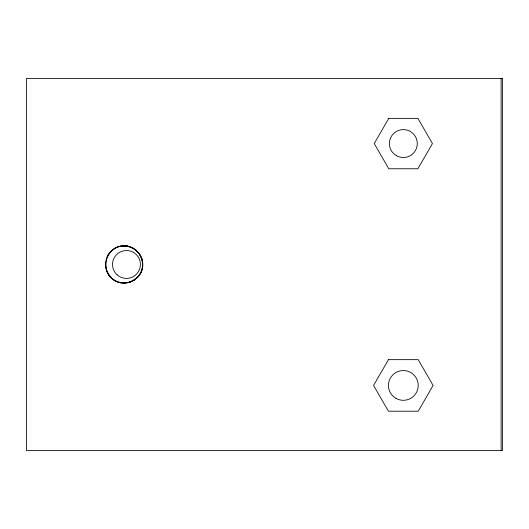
<?xml version="1.0" encoding="UTF-8"?>
<svg xmlns="http://www.w3.org/2000/svg" width="529" height="529" viewBox="0 0 529 529"><rect width="100%" height="100%" fill="white"/><g stroke="black" fill="none" stroke-linecap="round" stroke-linejoin="round"><path stroke-width="0.79" d="M105.635 266.523L106.798 271.238L109.139 275.49L108.511 274.584L112.505 278.995L111.665 278.28L116.658 281.507L115.666 281.038L121.326 282.863C105.509 281.084 99.921 258.397 113.107 249.483C124.249 240.662 142.46 249.304 142.711 263.515C144.153 279.378 123.072 289.37 111.665 278.28C99.69 268.064 107.301 246.243 123.171 245.886C116.089 246.395 109.893 250.746 107.208 257.001M141.17 271.939L137.943 276.932C149.436 265.201 138.32 243.492 122.073 245.978L128.011 246.276L126.927 246.078L132.594 247.903L131.595 247.427L136.588 250.653L135.748 249.939L139.742 254.35L139.114 253.444L141.825 258.741L141.455 257.702L142.711 263.515L142.618 262.417L142.321 268.355L142.519 267.271L140.694 272.931M122.133 282.876C128.375 283.637 134.644 280.859 138.658 276.092L134.247 280.086L135.153 279.457L129.856 282.169L130.894 281.798L126.18 282.962L120.242 282.665M501.135 78.451L501.135 450.549M388.775 118.357L374.221 143.564L388.775 168.771L417.884 168.771L432.438 143.564L417.884 118.357L388.775 118.357M388.445 359.654L373.56 385.436L388.445 411.212L418.214 411.212L433.099 385.436L418.214 359.654L388.445 359.654M502.55 78.451L26.45 78.451L26.45 450.549L502.55 450.549L502.55 78.451M117.167 274.882A13.952 13.952 0 0 0 140.119 267.304A13.952 13.952 0 0 0 122.073 251.222A13.952 13.952 0 0 0 117.167 274.882M396.353 155.652A13.952 13.952 0 0 0 417.288 143.564A13.952 13.952 0 0 0 396.353 131.483A13.952 13.952 0 0 0 396.353 155.652M395.89 398.324A14.885 14.885 0 0 0 418.214 385.436A14.885 14.885 0 0 0 395.89 372.542A14.885 14.885 0 0 0 395.89 398.324"/></g></svg>
